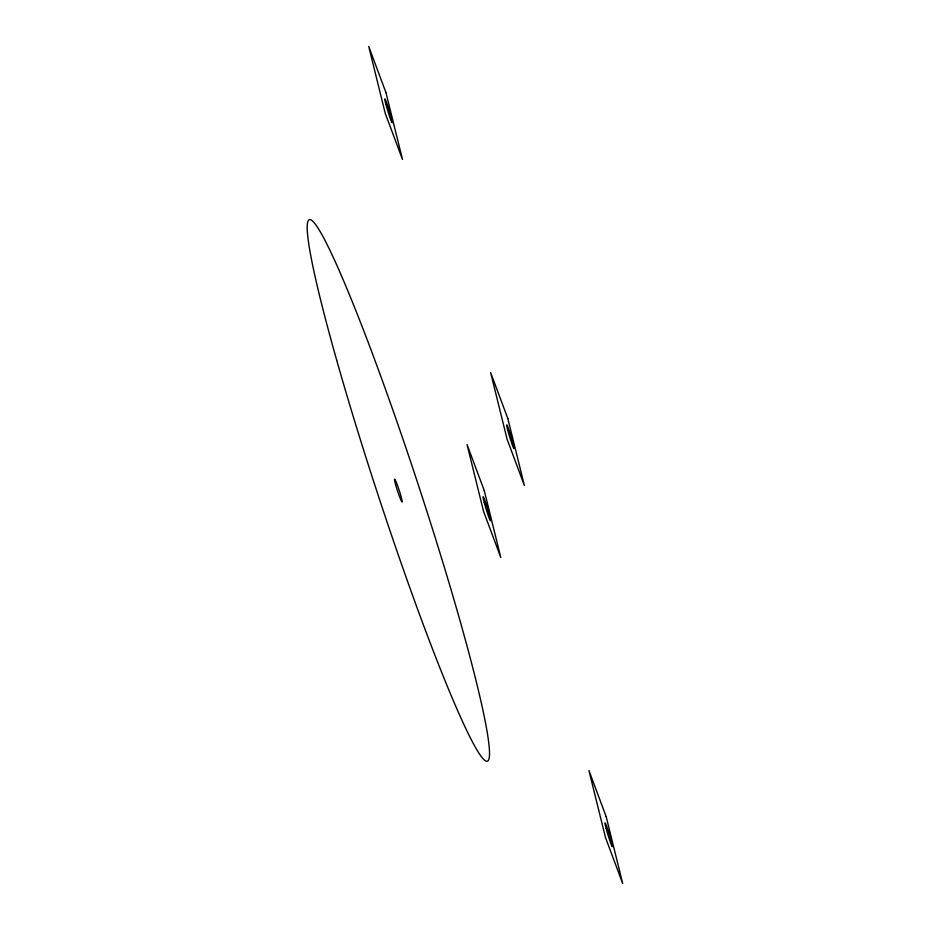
<?xml version="1.0" encoding="UTF-8"?>
<svg xmlns="http://www.w3.org/2000/svg" width="930" height="930" viewBox="0 0 930 930"><rect width="100%" height="100%" fill="white"/><g stroke="black" fill="none" stroke-linecap="round" stroke-linejoin="round"><path stroke-width="1.4" d="M385.962 92.605L368.733 46.5L385.252 113.379L402.481 159.472L385.962 92.605M507.85 418.581L490.61 372.477L507.129 439.355L524.369 485.46L507.85 418.581M484.286 490.645L467.046 444.54L483.565 511.419L500.805 557.523L484.286 490.645M606.162 816.621L588.934 770.528L605.453 837.395L622.682 883.5L606.162 816.621M507.803 430.404A12.59 0.732 73 0 0 514.011 448.678A12.59 0.732 73 0 0 509.256 430.869A12.59 0.732 73 0 0 507.803 430.404M606.128 828.444A12.59 0.732 73 0 0 612.335 846.73A12.59 0.732 73 0 0 607.581 828.909A12.59 0.732 73 0 0 606.128 828.444M385.927 104.427A12.59 0.732 73 0 0 392.135 122.702A12.59 0.732 73 0 0 387.38 104.892A12.59 0.732 73 0 0 385.927 104.427M484.239 502.467A12.59 0.732 73 0 0 490.459 520.754A12.59 0.732 73 0 0 485.704 502.932A12.59 0.732 73 0 0 484.239 502.467M395.587 484.588A12.113 0.884 71.8 0 0 402.051 502.026A12.113 0.884 71.8 0 0 397.308 484.96A12.113 0.884 71.8 0 0 395.587 484.588M336.66 360.061A284.94 20.681 71.8 0 0 487.134 761.263A284.94 20.681 71.8 0 0 371.151 350.238A284.94 20.681 71.8 0 0 336.66 360.061"/></g></svg>
